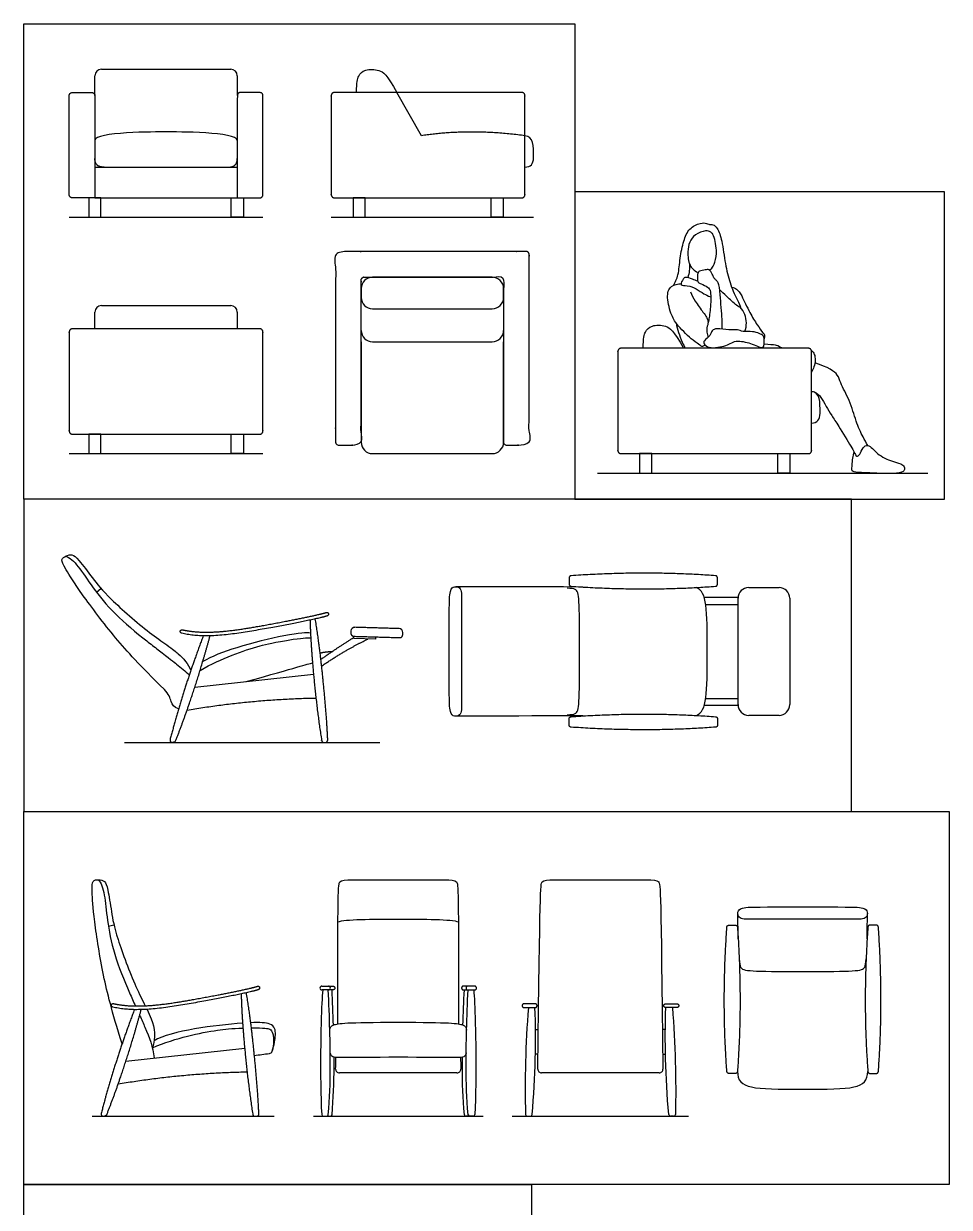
# Model space of a CAD drawing. Header units: millimetres. Extents: x 0 to 36.1, y -0.4 to 14.5.
# Drawn here: x 29.5 to 33.63, y 6.9 to 12.18 of the extents above; entities that cross this region are included whole.
import ezdxf

# ---------------------------------------------------------------- set-up
doc = ezdxf.new("R2010")
doc.units = ezdxf.units.MM
for name, color, linetype, true_color in [('AG-DETAIL-DIAGRAM', 7, 'Continuous', 0xccff66), ('AG-DETAILS', 7, 'Continuous', 0x66ffff), ('AG-DIAGRAM', 7, 'Continuous', 0xfecc66), ('AG-FURNITURE', 7, 'Continuous', 0x66ccff), ('AG-PEOPLE', 7, 'Continuous', 0xfc6666), ('X-VPRT', 6, 'Continuous', 0xff00ff)]:
    doc.layers.add(name, color=color, linetype=linetype, true_color=true_color)

msp = doc.modelspace()

# ---------------------------------------------------------------- linework, layer by layer
at = {"layer": 'AG-DETAIL-DIAGRAM'}
msp.add_lwpolyline([(31.2779, 11.6801), (31.1675, 11.8729)], dxfattribs=at)
msp.add_open_spline([(31.739, 11.6801), (31.4948, 11.7128), (31.2779, 11.6801)], degree=2, dxfattribs=at)
at = {"layer": 'AG-DETAILS'}
for centre, start, end in [((30.857, 7.3145), 260.6907, 270), ((30.8713, 7.3145), 270, 354.914), ((31.4764, 7.3145), 185.086, 270), ((31.4907, 7.3145), 270, 279.3093)]:
    msp.add_arc(centre, 0.00754, start, end, dxfattribs=at)
for points in [[(30.863, 7.8872), (30.8753, 7.8872), (30.8827, 7.8872), (30.8912, 7.8872), (30.8912, 7.8787), (30.8912, 7.8702), (30.8827, 7.8702), (30.8753, 7.8702), (30.863, 7.8702)], [(31.4847, 7.8872), (31.4724, 7.8872), (31.4649, 7.8872), (31.4565, 7.8872), (31.4565, 7.8787), (31.4565, 7.8702), (31.4649, 7.8702), (31.4724, 7.8702), (31.4847, 7.8702)]]:
    msp.add_rational_spline(points, [1, 1, 1, 0.707106781187, 1, 0.707106781187, 1, 1, 1], degree=2, knots=[0.092941, 0.092941, 0.092941, 0.1417543, 0.1417543, 0.1854858, 0.1854858, 0.2292174, 0.2292174, 0.2780306, 0.2780306, 0.2780306], dxfattribs=at)
for points in [[(30.885, 7.7136), (30.8835, 7.7649), (30.8814, 7.818), (30.8787, 7.8702)], [(31.4627, 7.7136), (31.4642, 7.7649), (31.4662, 7.818), (31.4689, 7.8702)], [(30.857, 7.3069), (30.8617, 7.3069), (30.8665, 7.3069), (30.8713, 7.3069)], [(31.4907, 7.3069), (31.486, 7.3069), (31.4812, 7.3069), (31.4764, 7.3069)]]:
    msp.add_open_spline(points, degree=3, dxfattribs=at)
for points in [[(30.8788, 7.3138), (30.8855, 7.3893), (30.888, 7.461), (30.8878, 7.5568), (30.8877, 7.5701)], [(31.4689, 7.3138), (31.4622, 7.3893), (31.4596, 7.461), (31.4599, 7.5568), (31.46, 7.5701)]]:
    msp.add_open_spline(points, degree=3, knots=[1.8541688, 1.8541688, 1.8541688, 1.8541688, 2.7099004, 2.844089, 2.844089, 2.844089, 2.844089], dxfattribs=at)
at = {"layer": 'AG-DIAGRAM'}
msp.add_line((32.0628, 10.175), (33.536, 10.175), dxfattribs=at)
for points in [[(29.707, 11.3161), (30.5706, 11.3161)], [(30.8754, 11.3161), (31.7771, 11.3161)], [(29.707, 10.262), (30.5706, 10.262)], [(29.9529, 8.9742), (31.0913, 8.9742)], [(29.8086, 7.3069), (30.6214, 7.3069)], [(30.7954, 7.3069), (31.5523, 7.3069)], [(31.6822, 7.3069), (32.4689, 7.3069)]]:
    msp.add_lwpolyline(points, dxfattribs=at)
at = {"layer": 'AG-FURNITURE'}
for p, q in [((29.829, 9.6437), (29.8483, 9.6607)), ((29.8814, 8.1544), (29.9064, 8.1602))]:
    msp.add_line(p, q, dxfattribs=at)
for points in [[(29.8213, 11.5396), (30.1388, 11.5396), (30.4563, 11.5396)], [(29.8213, 11.403), (30.1388, 11.403), (30.4563, 11.403)], [(32.6893, 9.6205), (32.5386, 9.6205)], [(32.5452, 9.5888), (32.6891, 9.5888)], [(30.2669, 9.2202), (30.7963, 9.2779)], [(32.6893, 9.1391), (32.5386, 9.1391)], [(32.5452, 9.1707), (32.6891, 9.1707)], [(31.786, 7.6935), (31.7987, 7.6935)], [(32.365, 7.6935), (32.3524, 7.6935)], [(29.9598, 7.553), (30.4892, 7.6106)], [(31.7974, 7.5836), (31.7856, 7.5836)], [(32.3537, 7.5836), (32.3655, 7.5836)]]:
    msp.add_lwpolyline(points, dxfattribs=at)
for points in [[(29.7943, 11.403), (29.7943, 11.3161), (29.8483, 11.3161), (29.8483, 11.403)], [(30.4833, 11.403), (30.4833, 11.3161), (30.4293, 11.3161), (30.4293, 11.403)], [(30.9724, 11.403), (30.9724, 11.3161), (31.0264, 11.3161), (31.0264, 11.403)], [(31.642, 11.403), (31.642, 11.3161), (31.588, 11.3161), (31.588, 11.403)], [(29.7943, 10.3489), (29.7943, 10.262), (29.8483, 10.262), (29.8483, 10.3489)], [(30.4833, 10.3489), (30.4833, 10.262), (30.4293, 10.262), (30.4293, 10.3489)], [(32.2505, 10.262), (32.2505, 10.175), (32.3045, 10.175), (32.3045, 10.262)], [(32.9201, 10.262), (32.9201, 10.175), (32.8662, 10.175), (32.8662, 10.262)], [(30.9758, 9.4476), (31.0731, 9.4447), (31.0728, 9.4342), (30.9755, 9.4371)]]:
    msp.add_lwpolyline(points, close=True, dxfattribs=at)
for centre, radius, start, end in [((29.8504, 11.9474), 0.0291, 90, 180), ((30.4272, 11.9474), 0.0291, 0, 90), ((31.0595, 10.9986), 0.0508, 90, 180), ((31.5929, 10.9986), 0.0508, 360, 90), ((31.0595, 10.9589), 0.0508, 180, 270), ((31.5929, 10.9589), 0.0508, 270, 0), ((29.8504, 10.8933), 0.0291, 90, 180), ((30.4272, 10.8933), 0.0291, 0, 90), ((31.0595, 10.812), 0.0508, 180, 270), ((31.5929, 10.812), 0.0508, 270, 0), ((31.0595, 10.3128), 0.0508, 180, 270), ((31.5929, 10.3128), 0.0508, 270, 0), ((32.7373, 9.6169), 0.0482, 90, 180), ((32.8719, 9.6169), 0.0482, 0, 90), ((30.9801, 9.4706), 0.0168, 88.2809, 178.2809), ((31.1775, 9.4647), 0.0168, 358.2809, 88.2809), ((32.7373, 9.1427), 0.0482, 180, 270), ((32.8719, 9.1427), 0.0482, 270, 360), ((30.8331, 7.8787), 0.00849, 90, 180), ((30.8331, 7.8787), 0.00849, 180, 270), ((30.863, 7.8787), 0.00849, 0, 90), ((30.863, 7.8787), 0.00849, 270, 0), ((31.4847, 7.8787), 0.00849, 90, 180), ((31.4847, 7.8787), 0.00849, 180, 270), ((31.5146, 7.8787), 0.00849, 0, 90), ((31.5146, 7.8787), 0.00849, 270, 0), ((30.5975, 7.6019), 0.0152, 277.3535, 340.4729), ((30.9117, 7.5169), 0.0168, 179.3152, 270), ((31.436, 7.5169), 0.0168, 270, 0.6848), ((31.8134, 7.5169), 0.0168, 179.3152, 270), ((32.3377, 7.5169), 0.0168, 270, 0.6848), ((30.8402, 7.3145), 0.00754, 183.2051, 270), ((30.8545, 7.3145), 0.00754, 270, 354.914), ((31.4932, 7.3145), 0.00754, 185.086, 270), ((31.5075, 7.3145), 0.00754, 270, 356.7949), ((31.7493, 7.3148), 0.0079, 181.4242, 270), ((31.7629, 7.3148), 0.0079, 270, 354.8238), ((32.3882, 7.3148), 0.0079, 185.1762, 270), ((32.4018, 7.3148), 0.0079, 270, 358.5758)]:
    msp.add_arc(centre, radius, start, end, dxfattribs=at)
for points, degree in [([(29.8213, 11.8592), (29.8213, 11.9033), (29.8213, 11.9474)], 2), ([(29.8504, 11.9765), (29.9946, 11.9765), (30.1388, 11.9765)], 2), ([(30.1388, 11.9765), (30.283, 11.9765), (30.4272, 11.9765)], 2), ([(30.4563, 11.9474), (30.4563, 11.9033), (30.4563, 11.8592)], 2), ([(30.9883, 11.8729), (30.9883, 11.9198), (30.9955, 11.9473), (31.0218, 11.9772), (31.0913, 11.9772), (31.1237, 11.9527), (31.1675, 11.8729)], 3), ([(31.6385, 11.8729), (31.3072, 11.8729), (30.9759, 11.8729)], 2), ([(29.8627, 11.5396), (29.8213, 11.5396), (29.8213, 11.5777)], 2), ([(30.4149, 11.5396), (30.4563, 11.5396), (30.4563, 11.5777)], 2), ([(30.9897, 11.403), (31.1484, 11.403), (31.3072, 11.403)], 2), ([(31.3072, 11.403), (31.4659, 11.403), (31.6247, 11.403)], 2), ([(31.3262, 11.0494), (31.1929, 11.0494), (31.0595, 11.0494)], 2), ([(31.5929, 11.0494), (31.4596, 11.0494), (31.3262, 11.0494)], 2), ([(31.0087, 10.9986), (31.0087, 10.9788), (31.0087, 10.9589)], 2), ([(31.6437, 10.9589), (31.6437, 10.9788), (31.6437, 10.9986)], 2), ([(29.8213, 10.8188), (29.8213, 10.8561), (29.8213, 10.8933)], 2), ([(29.8504, 10.9224), (29.9946, 10.9224), (30.1388, 10.9224)], 2), ([(30.1388, 10.9224), (30.283, 10.9224), (30.4272, 10.9224)], 2), ([(30.4563, 10.8933), (30.4563, 10.8561), (30.4563, 10.8188)], 2), ([(31.0595, 10.9081), (31.1929, 10.9081), (31.3262, 10.9081)], 2), ([(31.3262, 10.9081), (31.4596, 10.9081), (31.5929, 10.9081)], 2), ([(32.2664, 10.7319), (32.2664, 10.7787), (32.2736, 10.8062), (32.2999, 10.8362), (32.3695, 10.8362), (32.4018, 10.8116), (32.4457, 10.7319)], 3), ([(30.4701, 10.8188), (30.1388, 10.8188), (29.8075, 10.8188)], 2), ([(31.0087, 10.7612), (31.0087, 10.537), (31.0087, 10.3128)], 2), ([(31.0595, 10.7612), (31.1929, 10.7612), (31.3262, 10.7612)], 2), ([(31.3262, 10.7612), (31.4596, 10.7612), (31.5929, 10.7612)], 2), ([(31.6437, 10.3128), (31.6437, 10.537), (31.6437, 10.7612)], 2), ([(32.9166, 10.7319), (32.5853, 10.7319), (32.254, 10.7319)], 2), ([(29.8213, 10.3489), (29.98, 10.3489), (30.1388, 10.3489)], 2), ([(30.1388, 10.3489), (30.2975, 10.3489), (30.4563, 10.3489)], 2), ([(31.0595, 10.262), (31.3262, 10.262), (31.5929, 10.262)], 2), ([(32.2678, 10.262), (32.4266, 10.262), (32.5853, 10.262)], 2), ([(32.5853, 10.262), (32.7441, 10.262), (32.9028, 10.262)], 2), ([(32.5887, 9.7174), (32.2776, 9.7408), (31.9449, 9.7174)], 2), ([(31.4014, 9.3798), (31.4014, 9.5695), (31.4014, 9.6496), (31.4169, 9.6696), (31.4447, 9.6693), (31.4563, 9.6495), (31.4563, 9.6168), (31.4563, 9.4983), (31.4563, 9.3798)], 3), ([(31.9971, 9.6672), (31.5136, 9.6678), (31.477, 9.6682), (31.4312, 9.6686)], 3), ([(31.9449, 9.6706), (32.2776, 9.6472), (32.5887, 9.6706)], 2), ([(32.5517, 9.3798), (32.5517, 9.5683), (32.5517, 9.6452), (32.5033, 9.6651)], 3), ([(32.7373, 9.6651), (32.8046, 9.6651), (32.8719, 9.6651)], 2), ([(32.6891, 9.1427), (32.6891, 9.3798), (32.6891, 9.6169)], 2), ([(32.9201, 9.6169), (32.9201, 9.3798), (32.9201, 9.1427)], 2), ([(30.7829, 9.4614), (30.7649, 9.4649), (30.7356, 9.4624), (30.664, 9.4498)], 3), ([(30.9633, 9.4711), (30.9632, 9.4661), (30.963, 9.4611)], 2), ([(31.178, 9.4815), (31.0793, 9.4845), (30.9806, 9.4874)], 2), ([(31.194, 9.4542), (31.1941, 9.4592), (31.1943, 9.4642)], 2), ([(30.7055, 9.4343), (30.7566, 9.4402), (30.7743, 9.4415), (30.784, 9.4397)], 3), ([(30.8292, 9.3443), (30.8877, 9.3869), (30.9756, 9.4423)], 2), ([(30.8325, 9.3153), (30.9422, 9.389), (31.0387, 9.4352)], 2), ([(30.9758, 9.4476), (31.0781, 9.4445), (31.1804, 9.4415)], 2), ([(30.8258, 9.3727), (30.8476, 9.3792), (30.8792, 9.3794)], 2), ([(31.4563, 9.3798), (31.4563, 9.2612), (31.4563, 9.1427), (31.4563, 9.1101), (31.4447, 9.0902), (31.4169, 9.0899), (31.4014, 9.1099), (31.4014, 9.19), (31.4014, 9.3798)], 3), ([(32.5033, 9.0945), (32.5517, 9.1144), (32.5517, 9.1912), (32.5517, 9.3798)], 3), ([(30.4954, 9.2451), (30.7258, 9.3108), (30.7697, 9.3229), (30.7918, 9.3288)], 3), ([(30.1948, 9.1244), (30.1711, 9.1314), (30.1625, 9.1528), (30.151, 9.19), (30.1311, 9.2098)], 3), ([(30.2326, 9.1184), (30.5155, 9.1665), (30.8071, 9.1722)], 2), ([(31.9971, 9.0923), (31.5136, 9.0917), (31.477, 9.0913), (31.4312, 9.0909)], 3), ([(31.9449, 9.0889), (32.2776, 9.1123), (32.5887, 9.0889)], 2), ([(32.8719, 9.0945), (32.8046, 9.0945), (32.7373, 9.0945)], 2), ([(32.5887, 9.0421), (32.2776, 9.0187), (31.9449, 9.0421)], 2), ([(30.9045, 7.7187), (30.9045, 8.3249), (30.9072, 8.361), (30.9524, 8.361), (31.0537, 8.361), (31.1738, 8.361)], 3), ([(31.1738, 8.361), (31.294, 8.361), (31.3952, 8.361), (31.4404, 8.361), (31.4432, 8.3249), (31.4432, 7.7187)], 3), ([(32.9772, 8.1855), (32.8587, 8.1855), (32.7402, 8.1855), (32.7075, 8.1855), (32.6877, 8.1971), (32.6874, 8.2249), (32.7074, 8.2404), (32.7875, 8.2404), (32.9772, 8.2404)], 3), ([(32.9772, 8.2404), (33.167, 8.2404), (33.2471, 8.2404), (33.2671, 8.2249), (33.2668, 8.1971), (33.247, 8.1855), (33.2143, 8.1855), (33.0958, 8.1855), (32.9772, 8.1855)], 3), ([(30.9053, 8.1736), (30.9343, 8.186), (31.0593, 8.186), (31.1738, 8.186)], 3), ([(31.1738, 8.186), (31.2884, 8.186), (31.4134, 8.186), (31.4424, 8.1736)], 3), ([(32.6898, 8.0979), (32.6892, 8.1275), (32.6888, 8.1644), (32.6884, 8.2105)], 3), ([(33.2647, 8.0979), (33.2653, 8.1275), (33.2657, 8.1644), (33.2661, 8.2105)], 3), ([(32.6396, 7.5065), (32.6162, 7.8176), (32.6396, 8.1503)], 2), ([(32.6864, 8.1503), (32.7098, 7.8176), (32.6864, 7.5065)], 2), ([(33.2681, 8.1503), (33.2447, 7.8176), (33.2681, 7.5065)], 2), ([(33.3149, 7.5065), (33.3383, 7.8176), (33.3149, 8.1503)], 2), ([(30.8331, 7.8872), (30.848, 7.8872), (30.863, 7.8872)], 2), ([(30.863, 7.8702), (30.848, 7.8702), (30.8331, 7.8702)], 2), ([(31.5146, 7.8872), (31.4997, 7.8872), (31.4847, 7.8872)], 2), ([(31.4847, 7.8702), (31.4997, 7.8702), (31.5146, 7.8702)], 2), ([(30.48, 7.722), (30.4169, 7.7175), (30.2616, 7.7005), (30.1229, 7.6661), (30.0855, 7.6435)], 3), ([(30.5326, 7.5781), (30.5549, 7.581), (30.5772, 7.5839), (30.5994, 7.5867)], 3), ([(30.8949, 7.5171), (30.8951, 7.5349), (30.8953, 7.5524), (30.8955, 7.5694)], 3), ([(31.4522, 7.5694), (31.4524, 7.5524), (31.4526, 7.5349), (31.4528, 7.5171)], 3), ([(29.9255, 7.4511), (30.2084, 7.4992), (30.5, 7.5049)], 2), ([(31.1738, 7.5), (31.0865, 7.5), (30.9991, 7.5), (30.9117, 7.5)], 3), ([(31.436, 7.5), (31.3486, 7.5), (31.2612, 7.5), (31.1738, 7.5)], 3), ([(32.0755, 7.5), (31.9882, 7.5), (31.9008, 7.5), (31.8134, 7.5)], 3), ([(32.3377, 7.5), (32.2503, 7.5), (32.1629, 7.5), (32.0755, 7.5)], 3), ([(32.6864, 7.5065), (32.6882, 7.4276), (32.7554, 7.4276), (32.9772, 7.4276)], 3), ([(32.9772, 7.4276), (33.199, 7.4276), (33.2663, 7.4276), (33.2681, 7.5065)], 3), ([(30.8402, 7.3069), (30.8449, 7.3069), (30.8497, 7.3069), (30.8545, 7.3069)], 3), ([(31.5075, 7.3069), (31.5027, 7.3069), (31.498, 7.3069), (31.4932, 7.3069)], 3), ([(31.7493, 7.3069), (31.7538, 7.3069), (31.7584, 7.3069), (31.7629, 7.3069)], 3), ([(32.4018, 7.3069), (32.3973, 7.3069), (32.3927, 7.3069), (32.3882, 7.3069)], 3)]:
    msp.add_open_spline(points, degree=degree, dxfattribs=at)
for points, weights, degree, knots in [([(29.8213, 11.403), (29.8213, 11.6411), (29.8213, 11.8592), (29.8213, 11.8729), (29.8075, 11.8729), (29.7641, 11.8729), (29.7208, 11.8729), (29.707, 11.8729), (29.707, 11.8592), (29.707, 11.638), (29.707, 11.4168), (29.707, 11.403), (29.7208, 11.403), (29.771, 11.403), (29.8213, 11.403)], [1, 1, 1, 0.707106781187, 1, 1, 1, 0.707106781187, 1, 1, 1, 0.707106781187, 1, 1, 1], 2, [-3.393013, -3.393013, -3.393013, -1.961914, -1.961914, -1.890839, -1.890839, -1.606335, -1.606335, -1.53526, -1.53526, -0.084089, -0.084089, -0.013014, -0.013014, 0.316738, 0.316738, 0.316738]), ([(30.4563, 11.403), (30.4563, 11.6411), (30.4563, 11.8592), (30.4563, 11.8729), (30.4701, 11.8729), (30.5134, 11.8729), (30.5568, 11.8729), (30.5706, 11.8729), (30.5706, 11.8592), (30.5706, 11.638), (30.5706, 11.4168), (30.5706, 11.403), (30.5568, 11.403), (30.5066, 11.403), (30.4563, 11.403)], [1, 1, 1, 0.707106781187, 1, 1, 1, 0.707106781187, 1, 1, 1, 0.707106781187, 1, 1, 1], 2, [-3.393013, -3.393013, -3.393013, -1.961914, -1.961914, -1.890839, -1.890839, -1.606335, -1.606335, -1.53526, -1.53526, -0.084089, -0.084089, -0.013014, -0.013014, 0.316738, 0.316738, 0.316738]), ([(30.9759, 11.8729), (30.9325, 11.8729), (30.8892, 11.8729), (30.8754, 11.8729), (30.8754, 11.8592), (30.8754, 11.638), (30.8754, 11.4168), (30.8754, 11.403), (30.8892, 11.403), (30.9394, 11.403), (30.9897, 11.403)], [1, 1, 1, 0.707106781187, 1, 1, 1, 0.707106781187, 1, 1, 1], 2, [2.223994, 2.223994, 2.223994, 2.508499, 2.508499, 2.579574, 2.579574, 4.030745, 4.030745, 4.10182, 4.10182, 4.431572, 4.431572, 4.431572]), ([(31.6247, 11.403), (31.675, 11.403), (31.7252, 11.403), (31.739, 11.403), (31.739, 11.4168), (31.739, 11.638), (31.739, 11.8592), (31.739, 11.8729), (31.7252, 11.8729), (31.6818, 11.8729), (31.6385, 11.8729)], [1, 1, 1, 0.707106781187, 1, 1, 1, 0.707106781187, 1, 1, 1], 2, [7.264905, 7.264905, 7.264905, 7.594657, 7.594657, 7.665733, 7.665733, 9.116904, 9.116904, 9.187979, 9.187979, 9.472483, 9.472483, 9.472483]), ([(31.7443, 11.1637), (31.758, 11.1637), (31.758, 11.1499), (31.758, 10.7129), (31.758, 10.3139), (31.758, 10.3001), (31.7443, 10.3001), (31.7009, 10.3001), (31.6575, 10.3001), (31.6437, 10.3001), (31.6437, 10.3139), (31.6437, 10.6557), (31.6437, 11.0356), (31.6437, 11.0494), (31.63, 11.0494), (31.3262, 11.0494), (31.0225, 11.0494), (31.0087, 11.0494), (31.0087, 11.0356), (31.0087, 10.6557), (31.0087, 10.3139), (31.0087, 10.3001), (30.995, 10.3001), (30.9516, 10.3001), (30.9082, 10.3001), (30.8944, 10.3001), (30.8944, 10.3139), (30.8944, 10.7129), (30.8944, 11.1499), (30.8944, 11.1637), (30.9082, 11.1637), (30.9585, 11.1637), (31.0087, 11.1637), (31.3548, 11.1637), (31.7009, 11.1637), (31.7226, 11.1637), (31.7443, 11.1637)], [1, 0.707106781186, 1, 1, 1, 0.707106781186, 1, 1, 1, 0.707106781186, 1, 1, 1, 0.707106781187, 1, 1, 1, 0.707106781186, 1, 1, 1, 0.707106781186, 1, 1, 1, 0.707106781187, 1, 1, 1, 0.707106781186, 1, 1, 1, 1, 1, 1, 1], 2, [0, 0, 0, 0.071075, 0.071075, 2.938913, 2.938913, 3.009988, 3.009988, 3.294492, 3.294492, 3.365567, 3.365567, 5.858405, 5.858405, 5.92948, 5.92948, 8.525654, 8.525654, 8.596729, 8.596729, 11.089567, 11.089567, 11.160642, 11.160642, 11.445146, 11.445146, 11.516221, 11.516221, 14.384059, 14.384059, 14.455134, 14.455134, 14.784886, 14.784886, 17.74322, 17.74322, 17.885472, 17.885472, 17.885472]), ([(29.8075, 10.8188), (29.7641, 10.8188), (29.7208, 10.8188), (29.707, 10.8188), (29.707, 10.8051), (29.707, 10.5839), (29.707, 10.3627), (29.707, 10.3489), (29.7208, 10.3489), (29.771, 10.3489), (29.8213, 10.3489)], [1, 1, 1, 0.707106781187, 1, 1, 1, 0.707106781187, 1, 1, 1], 2, [2.223994, 2.223994, 2.223994, 2.508499, 2.508499, 2.579574, 2.579574, 4.030745, 4.030745, 4.10182, 4.10182, 4.431572, 4.431572, 4.431572]), ([(30.4563, 10.3489), (30.5066, 10.3489), (30.5568, 10.3489), (30.5706, 10.3489), (30.5706, 10.3627), (30.5706, 10.5839), (30.5706, 10.8051), (30.5706, 10.8188), (30.5568, 10.8188), (30.5134, 10.8188), (30.4701, 10.8188)], [1, 1, 1, 0.707106781187, 1, 1, 1, 0.707106781187, 1, 1, 1], 2, [7.264905, 7.264905, 7.264905, 7.594657, 7.594657, 7.665733, 7.665733, 9.116904, 9.116904, 9.187979, 9.187979, 9.472483, 9.472483, 9.472483]), ([(32.254, 10.7319), (32.2107, 10.7319), (32.1673, 10.7319), (32.1535, 10.7319), (32.1535, 10.7181), (32.1535, 10.4969), (32.1535, 10.2758), (32.1535, 10.262), (32.1673, 10.262), (32.2176, 10.262), (32.2678, 10.262)], [1, 1, 1, 0.707106781187, 1, 1, 1, 0.707106781187, 1, 1, 1], 2, [2.223994, 2.223994, 2.223994, 2.508499, 2.508499, 2.579574, 2.579574, 4.030745, 4.030745, 4.10182, 4.10182, 4.431572, 4.431572, 4.431572]), ([(32.9028, 10.262), (32.9531, 10.262), (33.0033, 10.262), (33.0171, 10.262), (33.0171, 10.2758), (33.0171, 10.4969), (33.0171, 10.7181), (33.0171, 10.7319), (33.0033, 10.7319), (32.96, 10.7319), (32.9166, 10.7319)], [1, 1, 1, 0.707106781187, 1, 1, 1, 0.707106781187, 1, 1, 1], 2, [7.264905, 7.264905, 7.264905, 7.594657, 7.594657, 7.665733, 7.665733, 9.116904, 9.116904, 9.187979, 9.187979, 9.472483, 9.472483, 9.472483]), ([(31.9449, 9.7174), (31.9364, 9.7174), (31.9364, 9.709), (31.9364, 9.694), (31.9364, 9.6791), (31.9364, 9.6706), (31.9449, 9.6706)], [1, 0.707106781187, 1, 1, 1, 0.707106781187, 1], 2, [0, 0, 0, 0.0437316, 0.0437316, 0.1417543, 0.1417543, 0.1854858, 0.1854858, 0.1854858]), ([(32.5887, 9.6706), (32.5972, 9.6706), (32.5972, 9.6791), (32.5972, 9.694), (32.5972, 9.709), (32.5972, 9.7174), (32.5887, 9.7174)], [1, 0.707106781187, 1, 1, 1, 0.707106781187, 1], 2, [0.1854858, 0.1854858, 0.1854858, 0.2292174, 0.2292174, 0.3272401, 0.3272401, 0.3709717, 0.3709717, 0.3709717]), ([(30.208, 9.4611), (30.3118, 9.4354), (30.5767, 9.4782), (30.8116, 9.5247), (30.8562, 9.5378), (30.8606, 9.5391), (30.8628, 9.5432), (30.8628, 9.548), (30.8634, 9.5563), (30.8529, 9.5534), (30.8414, 9.5501), (30.8202, 9.5448), (30.7532, 9.5299), (30.675, 9.5146), (30.5733, 9.4958), (30.4882, 9.4807), (30.4025, 9.4696), (30.3338, 9.4651), (30.2676, 9.4666), (30.2249, 9.4732), (30.2118, 9.4765), (30.2073, 9.4776), (30.2033, 9.4752), (30.2022, 9.4707), (30.2011, 9.4662), (30.2035, 9.4622), (30.208, 9.4611)], [1, 1, 1, 1, 1, 0.804737854124, 0.804737854124, 1, 0.804737854124, 1, 1, 1, 1, 1, 1, 1, 1, 1, 1, 1, 1, 0.804737854124, 0.804737854124, 1, 0.804737854124, 0.804737854124, 1], 3, [0, 0, 0, 0, 1.114497, 2.228995, 2.228995, 2.228995, 2.269901, 2.269901, 2.310807, 2.310807, 2.310807, 2.429087, 2.586775, 2.986735, 3.213473, 3.604567, 3.837493, 4.064045, 4.281326, 4.488319, 4.488319, 4.488319, 4.529226, 4.529226, 4.529226, 4.570132, 4.570132, 4.570132, 4.570132]), ([(30.7806, 9.5197), (30.7829, 9.4445), (30.7927, 9.2953), (30.8159, 9.0851), (30.8328, 8.9809), (30.8335, 8.9769), (30.8366, 8.9742), (30.8407, 8.9742), (30.8444, 8.9742), (30.8481, 8.9742), (30.8518, 8.9742), (30.854, 8.9742), (30.856, 8.9751), (30.8598, 8.9825), (30.8565, 9.0627), (30.8404, 9.2508), (30.821, 9.4226), (30.804, 9.5249)], [1, 1, 1, 1, 1, 0.841130268382, 0.841130268382, 1, 1, 1, 1, 0.946621986571, 0.946621986571, 1, 1, 1, 1, 1], 3, [0.00303, 0.00303, 0.00303, 0.00303, 0.86253, 1.869453, 1.869453, 1.869453, 1.906424, 1.906424, 1.906424, 1.942737, 1.942737, 1.942737, 1.985001, 1.985001, 1.985001, 2.855776, 3.850314, 3.850314, 3.850314, 3.850314]), ([(30.3047, 9.4495), (30.2746, 9.37), (30.2219, 9.2201), (30.1762, 9.0625), (30.1559, 8.9842), (30.1552, 8.9818), (30.1557, 8.9793), (30.1636, 8.9742), (30.1668, 8.9742), (30.1701, 8.9742), (30.1808, 8.9793), (30.2052, 9.0419), (30.2528, 9.1704), (30.3088, 9.3524), (30.3349, 9.4496)], [1, 1, 1, 1, 1, 0.931845068518, 0.931845068518, 1, 1, 1, 1, 1, 1, 1, 1], 3, [0.010664, 0.010664, 0.010664, 0.010664, 0.895945, 1.769544, 1.769544, 1.769544, 1.817392, 1.817392, 1.817392, 1.959084, 1.959084, 1.959084, 2.763437, 3.731157, 3.731157, 3.731157, 3.731157]), ([(31.9449, 9.0421), (31.9364, 9.0421), (31.9364, 9.0506), (31.9364, 9.0655), (31.9364, 9.0805), (31.9364, 9.0889), (31.9449, 9.0889)], [1, 0.707106781187, 1, 1, 1, 0.707106781187, 1], 2, [0, 0, 0, 0.0437316, 0.0437316, 0.1417543, 0.1417543, 0.1854858, 0.1854858, 0.1854858]), ([(32.5887, 9.0889), (32.5972, 9.0889), (32.5972, 9.0805), (32.5972, 9.0655), (32.5972, 9.0506), (32.5972, 9.0421), (32.5887, 9.0421)], [1, 0.707106781187, 1, 1, 1, 0.707106781187, 1], 2, [0.1854858, 0.1854858, 0.1854858, 0.2292174, 0.2292174, 0.3272401, 0.3272401, 0.3709717, 0.3709717, 0.3709717]), ([(32.6396, 8.1503), (32.6396, 8.1588), (32.6481, 8.1588), (32.663, 8.1588), (32.6779, 8.1588), (32.6864, 8.1588), (32.6864, 8.1503)], [1, 0.707106781187, 1, 1, 1, 0.707106781187, 1], 2, [0, 0, 0, 0.0437316, 0.0437316, 0.1417543, 0.1417543, 0.1854858, 0.1854858, 0.1854858]), ([(33.3149, 8.1503), (33.3149, 8.1588), (33.3064, 8.1588), (33.2915, 8.1588), (33.2766, 8.1588), (33.2681, 8.1588), (33.2681, 8.1503)], [1, 0.707106781187, 1, 1, 1, 0.707106781187, 1], 2, [0, 0, 0, 0.0437316, 0.0437316, 0.1417543, 0.1417543, 0.1854858, 0.1854858, 0.1854858]), ([(29.9009, 7.7938), (30.0047, 7.7682), (30.2696, 7.8109), (30.5045, 7.8574), (30.549, 7.8706), (30.5535, 7.8719), (30.5557, 7.8759), (30.5557, 7.8808), (30.5563, 7.8891), (30.5458, 7.8862), (30.5343, 7.8828), (30.5131, 7.8776), (30.4461, 7.8626), (30.3679, 7.8473), (30.2662, 7.8286), (30.1811, 7.8135), (30.0954, 7.8024), (30.0267, 7.7978), (29.9605, 7.7993), (29.9178, 7.8059), (29.9047, 7.8092), (29.9002, 7.8104), (29.8962, 7.8079), (29.8951, 7.8034), (29.894, 7.7989), (29.8964, 7.7949), (29.9009, 7.7938)], [1, 1, 1, 1, 1, 0.804737854124, 0.804737854124, 1, 0.804737854124, 1, 1, 1, 1, 1, 1, 1, 1, 1, 1, 1, 1, 0.804737854124, 0.804737854124, 1, 0.804737854124, 0.804737854124, 1], 3, [0, 0, 0, 0, 1.114497, 2.228995, 2.228995, 2.228995, 2.269901, 2.269901, 2.310807, 2.310807, 2.310807, 2.429087, 2.586775, 2.986735, 3.213473, 3.604567, 3.837493, 4.064045, 4.281326, 4.488319, 4.488319, 4.488319, 4.529226, 4.529226, 4.529226, 4.570132, 4.570132, 4.570132, 4.570132]), ([(30.4735, 7.8525), (30.4758, 7.7772), (30.4856, 7.628), (30.5088, 7.4179), (30.5257, 7.3136), (30.5264, 7.3096), (30.5295, 7.3069), (30.5336, 7.3069), (30.5373, 7.3069), (30.541, 7.3069), (30.5447, 7.3069), (30.5469, 7.3069), (30.5489, 7.3078), (30.5526, 7.3152), (30.5494, 7.3954), (30.5333, 7.5835), (30.5139, 7.7553), (30.4969, 7.8576)], [1, 1, 1, 1, 1, 0.841130268382, 0.841130268382, 1, 1, 1, 1, 0.946621986571, 0.946621986571, 1, 1, 1, 1, 1], 3, [0.00303, 0.00303, 0.00303, 0.00303, 0.86253, 1.869453, 1.869453, 1.869453, 1.906424, 1.906424, 1.906424, 1.942737, 1.942737, 1.942737, 1.985001, 1.985001, 1.985001, 2.855776, 3.850314, 3.850314, 3.850314, 3.850314]), ([(29.9976, 7.7822), (29.9675, 7.7027), (29.9147, 7.5528), (29.8691, 7.3952), (29.8488, 7.3169), (29.8481, 7.3145), (29.8486, 7.312), (29.8565, 7.3069), (29.8597, 7.3069), (29.863, 7.3069), (29.8737, 7.312), (29.8981, 7.3746), (29.9457, 7.5031), (30.0017, 7.6851), (30.0278, 7.7824)], [1, 1, 1, 1, 1, 0.931845068518, 0.931845068518, 1, 1, 1, 1, 1, 1, 1, 1], 3, [0.010664, 0.010664, 0.010664, 0.010664, 0.895945, 1.769544, 1.769544, 1.769544, 1.817392, 1.817392, 1.817392, 1.959084, 1.959084, 1.959084, 2.763437, 3.731157, 3.731157, 3.731157, 3.731157]), ([(31.7263, 7.8), (31.7263, 7.8085), (31.7348, 7.8085), (31.7695, 7.8085), (31.7844, 7.8085), (31.7929, 7.8085), (31.7929, 7.8), (31.7929, 7.7915), (31.7844, 7.7915), (31.7695, 7.7915), (31.7348, 7.7915), (31.7263, 7.7915), (31.7263, 7.8)], [1, 0.707106781187, 1, 1, 1, 0.707106781187, 1, 0.707106781187, 1, 1, 1, 0.707106781187, 1], 2, [0, 0, 0, 0.0437316, 0.0437316, 0.1417543, 0.1417543, 0.1854858, 0.1854858, 0.2292174, 0.2292174, 0.3272401, 0.3272401, 0.3709717, 0.3709717, 0.3709717]), ([(32.4248, 7.8), (32.4248, 7.8085), (32.4163, 7.8085), (32.3816, 7.8085), (32.3666, 7.8085), (32.3582, 7.8085), (32.3582, 7.8), (32.3582, 7.7915), (32.3666, 7.7915), (32.3816, 7.7915), (32.4163, 7.7915), (32.4248, 7.7915), (32.4248, 7.8)], [1, 0.707106781187, 1, 1, 1, 0.707106781187, 1, 0.707106781187, 1, 1, 1, 0.707106781187, 1], 2, [0, 0, 0, 0.0437316, 0.0437316, 0.1417543, 0.1417543, 0.1854858, 0.1854858, 0.2292174, 0.2292174, 0.3272401, 0.3272401, 0.3709717, 0.3709717, 0.3709717]), ([(32.6864, 7.5065), (32.6864, 7.498), (32.6779, 7.498), (32.663, 7.498), (32.6481, 7.498), (32.6396, 7.498), (32.6396, 7.5065)], [1, 0.707106781187, 1, 1, 1, 0.707106781187, 1], 2, [0.1854858, 0.1854858, 0.1854858, 0.2292174, 0.2292174, 0.3272401, 0.3272401, 0.3709717, 0.3709717, 0.3709717]), ([(33.2681, 7.5065), (33.2681, 7.498), (33.2766, 7.498), (33.2915, 7.498), (33.3064, 7.498), (33.3149, 7.498), (33.3149, 7.5065)], [1, 0.707106781187, 1, 1, 1, 0.707106781187, 1], 2, [0.1854858, 0.1854858, 0.1854858, 0.2292174, 0.2292174, 0.3272401, 0.3272401, 0.3709717, 0.3709717, 0.3709717])]:
    msp.add_rational_spline(points, weights, degree=degree, knots=knots, dxfattribs=at)
for points, knots in [([(30.4563, 11.6593), (30.4563, 11.6971), (30.1862, 11.6971), (30.1388, 11.6971), (30.0914, 11.6971), (29.8213, 11.6971), (29.8213, 11.6593)], [0, 0, 0, 0, 1.165627, 1.165627, 1.165627, 2.331254, 2.331254, 2.331254, 2.331254]), ([(31.739, 11.5396), (31.7644, 11.5407), (31.7771, 11.5536), (31.7771, 11.6358), (31.7771, 11.6753), (31.739, 11.6801)], [0.0107579, 0.0107579, 0.0107579, 0.0107579, 0.2610814, 0.2610814, 0.7071766, 0.7071766, 0.7071766, 0.7071766]), ([(33.0171, 10.3986), (33.0425, 10.3996), (33.0552, 10.4125), (33.0552, 10.4948), (33.0552, 10.5342), (33.0171, 10.5391)], [0.0107579, 0.0107579, 0.0107579, 0.0107579, 0.2610814, 0.2610814, 0.7071766, 0.7071766, 0.7071766, 0.7071766]), ([(30.1311, 9.2098), (30.0191, 9.3211), (29.9154, 9.4317), (29.7499, 9.6515), (29.6855, 9.7555), (29.6671, 9.7914), (29.6934, 9.807), (29.7192, 9.8151), (29.7444, 9.7959), (29.8118, 9.7053), (29.8708, 9.6293), (30.0466, 9.4745), (30.1194, 9.4246), (30.1418, 9.4088)], [0, 0, 0, 0, 0.434859, 0.869718, 1.304577, 1.739436, 2.174295, 2.609154, 3.044012, 3.478871, 3.91373, 4.348589, 4.583495, 4.583495, 4.583495, 4.583495]), ([(29.6905, 9.8044), (29.7089, 9.8011), (29.7464, 9.7643), (29.8079, 9.6683), (29.9041, 9.5478), (30.0226, 9.4498), (30.0869, 9.4001), (30.1035, 9.3873)], [0, 0, 0, 0, 0.460929, 0.921857, 1.382786, 1.843714, 2.010055, 2.010055, 2.010055, 2.010055]), ([(31.9267, 9.0968), (31.9461, 9.0993), (31.9821, 9.0986), (31.9821, 9.1496), (31.9821, 9.3798), (31.9821, 9.6099), (31.9821, 9.6609), (31.9461, 9.6603), (31.9267, 9.6627)], [-1.219248, -1.219248, -1.219248, -1.219248, -0.883918, 0, 0, 0, 0.883918, 1.219248, 1.219248, 1.219248, 1.219248]), ([(30.664, 9.4498), (30.602, 9.4372), (30.4627, 9.4035), (30.3392, 9.357), (30.3024, 9.3347)], [1.2798744, 1.2798744, 1.2798744, 1.2798744, 1.6591228, 1.9754192, 1.9754192, 1.9754192, 1.9754192]), ([(30.1418, 9.4088), (30.1696, 9.3889), (30.2077, 9.3597), (30.2369, 9.3248), (30.2488, 9.2944)], [4.5834953, 4.5834953, 4.5834953, 4.5834953, 4.7311168, 5.0498772, 5.0498772, 5.0498772, 5.0498772]), ([(30.2905, 9.2955), (30.3887, 9.3518), (30.5222, 9.3965), (30.6169, 9.4199), (30.7055, 9.4343)], [0.015538, 0.015538, 0.015538, 0.015538, 0.4137592, 0.5806523, 0.5806523, 0.5806523, 0.5806523]), ([(30.1035, 9.3873), (30.1559, 9.347), (30.193, 9.3183), (30.225, 9.292), (30.2423, 9.2751)], [2.0100551, 2.0100551, 2.0100551, 2.0100551, 2.179772, 2.419377, 2.419377, 2.419377, 2.419377]), ([(29.9424, 7.6292), (29.8963, 7.7803), (29.8573, 7.9267), (29.8153, 8.1986), (29.8078, 8.3207), (29.8086, 8.361), (29.8392, 8.3623), (29.8657, 8.3573), (29.8788, 8.3284), (29.8954, 8.2168), (29.9114, 8.1219), (29.9931, 7.9024), (30.0337, 7.824), (30.046, 7.7995)], [0, 0, 0, 0, 0.434859, 0.869718, 1.304577, 1.739436, 2.174295, 2.609154, 3.044012, 3.478871, 3.91373, 4.348589, 4.583495, 4.583495, 4.583495, 4.583495]), ([(29.8353, 8.3614), (29.8499, 8.3498), (29.8656, 8.2997), (29.8744, 8.186), (29.9023, 8.0343), (29.9603, 7.892), (29.9934, 7.8177), (30.002, 7.7987)], [0, 0, 0, 0, 0.460929, 0.921857, 1.382786, 1.843714, 2.010055, 2.010055, 2.010055, 2.010055]), ([(31.7966, 7.5171), (31.8062, 8.3251), (31.809, 8.361), (31.8541, 8.361), (31.9554, 8.361), (32.0755, 8.361)], [4.515888, 4.515888, 4.515888, 4.515888, 5.405624, 6.301575, 7.197527, 7.197527, 7.197527, 7.197527]), ([(32.0755, 8.361), (32.1957, 8.361), (32.2969, 8.361), (32.342, 8.361), (32.3448, 8.3251), (32.3545, 7.5171)], [0, 0, 0, 0, 0.895951, 1.791903, 2.681639, 2.681639, 2.681639, 2.681639]), ([(32.6943, 8.0082), (32.6967, 7.9887), (32.6961, 7.9528), (32.7471, 7.9528), (32.9772, 7.9528), (33.2074, 7.9528), (33.2584, 7.9528), (33.2578, 7.9887), (33.2602, 8.0082)], [-1.219248, -1.219248, -1.219248, -1.219248, -0.883918, 0, 0, 0, 0.883918, 1.219248, 1.219248, 1.219248, 1.219248]), ([(30.8371, 7.8702), (30.8356, 7.8508), (30.8311, 7.8085), (30.8233, 7.4814), (30.8326, 7.314)], [0.012224, 0.012224, 0.012224, 0.012224, 0.45032, 1.717278, 1.717278, 1.717278, 1.717278]), ([(30.862, 7.3138), (30.8687, 7.3893), (30.8735, 7.5263), (30.8681, 7.7512), (30.862, 7.8702)], [1.854169, 1.854169, 1.854169, 1.854169, 2.7099, 3.745708, 3.745708, 3.745708, 3.745708]), ([(31.4857, 7.3138), (31.479, 7.3893), (31.4742, 7.5263), (31.4796, 7.7512), (31.4857, 7.8702)], [1.854169, 1.854169, 1.854169, 1.854169, 2.7099, 3.745708, 3.745708, 3.745708, 3.745708]), ([(31.5106, 7.8702), (31.5121, 7.8508), (31.5166, 7.8085), (31.5244, 7.4814), (31.5151, 7.314)], [0.012224, 0.012224, 0.012224, 0.012224, 0.45032, 1.717278, 1.717278, 1.717278, 1.717278]), ([(30.0539, 7.7835), (30.061, 7.7688), (30.0858, 7.7142), (30.0939, 7.6583), (30.0776, 7.6117)], [4.6358266, 4.6358266, 4.6358266, 4.6358266, 4.7834481, 5.218307, 5.218307, 5.218307, 5.218307]), ([(31.7545, 7.7915), (31.748, 7.7108), (31.7395, 7.5517), (31.7394, 7.3928), (31.7414, 7.3146)], [0, 0, 0, 0, 0.892469, 1.755426, 1.755426, 1.755426, 1.755426]), ([(31.7708, 7.3141), (31.7783, 7.3968), (31.7877, 7.5645), (31.7865, 7.7152), (31.7837, 7.7915)], [2.115657, 2.115657, 2.115657, 2.115657, 3.006012, 3.873132, 3.873132, 3.873132, 3.873132]), ([(32.3803, 7.3141), (32.3728, 7.3968), (32.3634, 7.5645), (32.3646, 7.7152), (32.3674, 7.7915)], [2.115657, 2.115657, 2.115657, 2.115657, 3.006012, 3.873132, 3.873132, 3.873132, 3.873132]), ([(32.3966, 7.7915), (32.4031, 7.7108), (32.4115, 7.5517), (32.4117, 7.3928), (32.4097, 7.3146)], [0, 0, 0, 0, 0.892469, 1.755426, 1.755426, 1.755426, 1.755426]), ([(30.0209, 7.7568), (30.0292, 7.7384), (30.0586, 7.6724), (30.0801, 7.6171), (30.0856, 7.5667)], [2.1349261, 2.1349261, 2.1349261, 2.1349261, 2.304643, 2.7655716, 2.7655716, 2.7655716, 2.7655716]), ([(30.6119, 7.5968), (30.6221, 7.6256), (30.6291, 7.6767), (30.622, 7.722), (30.5557, 7.7256), (30.5164, 7.724)], [0.285559, 0.285559, 0.285559, 0.285559, 0.626823, 1.002423, 1.28924, 1.28924, 1.28924, 1.28924]), ([(30.8688, 7.6915), (30.8698, 7.7028), (30.878, 7.7178), (30.9413, 7.726), (31.1738, 7.726)], [-0.7102855, -0.7102855, -0.7102855, -0.7102855, -0.4104556, 0, 0, 0, 0]), ([(31.1738, 7.726), (31.4064, 7.726), (31.4697, 7.7178), (31.4778, 7.7028), (31.4789, 7.6915)], [0, 0, 0, 0, 0.4104556, 0.7102855, 0.7102855, 0.7102855, 0.7102855]), ([(30.0776, 7.6117), (30.1868, 7.6587), (30.3299, 7.6871), (30.4295, 7.6984), (30.4816, 7.6998)], [0, 0, 0, 0, 0.4137592, 0.5806523, 0.5806523, 0.5806523, 0.5806523]), ([(30.5192, 7.7014), (30.5772, 7.7006), (30.6065, 7.6982), (30.6136, 7.6798), (30.6215, 7.6475), (30.6136, 7.6017)], [0.797436, 0.797436, 0.797436, 0.797436, 1.241278, 1.655037, 2.057609, 2.057609, 2.057609, 2.057609]), ([(31.1738, 7.5696), (31.055, 7.5696), (30.906, 7.5696), (30.8818, 7.5684), (30.873, 7.5787), (30.8707, 7.5892)], [2.462734, 2.462734, 2.462734, 2.462734, 2.873189, 3.283645, 3.591758, 3.591758, 3.591758, 3.591758]), ([(31.477, 7.5892), (31.4747, 7.5787), (31.4659, 7.5684), (31.4417, 7.5696), (31.2927, 7.5696), (31.1738, 7.5696)], [1.333709, 1.333709, 1.333709, 1.333709, 1.641822, 2.052278, 2.462734, 2.462734, 2.462734, 2.462734])]:
    msp.add_open_spline(points, degree=3, knots=knots, dxfattribs=at)
for points in [[(30.963, 9.4611), (30.9626, 9.448), (30.9758, 9.4476)], [(31.1804, 9.4415), (31.1936, 9.4411), (31.194, 9.4542)]]:
    msp.add_rational_spline(points, [1, 0.707106781187, 1], degree=2, dxfattribs=at)
at = {"layer": 'AG-PEOPLE'}
for points, knots in [([(32.4009, 11.0122), (32.4093, 11.0272), (32.4254, 11.0592), (32.4294, 11.1348), (32.445, 11.2092), (32.4681, 11.2673), (32.5177, 11.292), (32.5482, 11.291), (32.5577, 11.2835), (32.5787, 11.2859), (32.6004, 11.2662), (32.6195, 11.2071), (32.631, 11.1083), (32.6516, 11.0252), (32.6798, 10.9553), (32.7081, 10.9075), (32.6776, 10.925), (32.6401, 10.9632), (32.6162, 10.984), (32.6071, 10.9939)], [0, 0, 0, 0, 0.410724, 0.90547, 1.410203, 1.854005, 2.267617, 2.569399, 2.758075, 3.004101, 3.293443, 3.73829, 4.314217, 4.848546, 5.366338, 5.715949, 5.971548, 6.412859, 6.780104, 6.780104, 6.780104, 6.780104]), ([(32.5625, 11.0797), (32.5773, 11.0929), (32.5886, 11.1178), (32.5966, 11.1677), (32.5852, 11.2255), (32.5772, 11.2398), (32.5742, 11.245), (32.5662, 11.2524), (32.5426, 11.2592), (32.496, 11.2403), (32.471, 11.2061), (32.4629, 11.1617), (32.469, 11.1013), (32.4924, 11.0786), (32.5112, 11.0699)], [3.013215, 3.013215, 3.013215, 3.013215, 3.373433, 3.811829, 4.327043, 4.327043, 4.327043, 4.516413, 4.804393, 5.221401, 5.601168, 5.998844, 6.457106, 6.840775, 6.840775, 6.840775, 6.840775]), ([(32.4713, 11.1129), (32.4729, 11.1013), (32.4732, 11.0776), (32.4681, 11.057), (32.4646, 11.0471)], [0, 0, 0, 0, 0.3387419, 0.6600762, 0.6600762, 0.6600762, 0.6600762]), ([(32.5095, 11.031), (32.5021, 11.0341), (32.4836, 11.0409), (32.4546, 11.0516), (32.4449, 11.0419), (32.4261, 11.0106), (32.4667, 11.0135), (32.5038, 10.9988), (32.5346, 10.9751), (32.5539, 10.9666), (32.5673, 10.9608)], [0.135601, 0.135601, 0.135601, 0.135601, 0.356975, 0.68328, 0.889071, 1.175761, 1.477466, 1.851407, 2.213684, 2.495436, 2.495436, 2.495436, 2.495436]), ([(32.6186, 10.8172), (32.6185, 10.8319), (32.6186, 10.861), (32.6101, 10.9677), (32.6041, 11.0233), (32.5921, 11.0349), (32.5806, 11.0465), (32.5749, 11.0619), (32.5602, 11.0872), (32.543, 11.0798), (32.5159, 11.0786), (32.5082, 11.0657), (32.5074, 11.0461), (32.5089, 11.0244), (32.5253, 11.0192), (32.554, 11.0062), (32.5669, 10.9906), (32.5668, 10.9747), (32.5687, 10.9253), (32.56, 10.8632), (32.5566, 10.8491), (32.5549, 10.8423)], [0, 0, 0, 0, 0.384014, 0.984586, 1.405889, 1.623456, 1.845703, 2.086168, 2.372267, 2.602462, 2.894019, 3.098259, 3.354097, 3.606103, 3.830015, 4.153808, 4.399998, 4.615494, 5.021345, 5.480846, 5.745177, 5.745177, 5.745177, 5.745177]), ([(32.5415, 10.7466), (32.5381, 10.7433), (32.5297, 10.7373), (32.518, 10.7479), (32.4858, 10.7674), (32.4205, 10.8309), (32.3915, 10.8771), (32.3695, 10.9561), (32.3822, 11.0124), (32.4239, 11.0198), (32.4352, 11.0198)], [2.87485, 2.87485, 2.87485, 2.87485, 3.074365, 3.281581, 3.641891, 4.198686, 4.643704, 5.162525, 5.582082, 5.960667, 5.960667, 5.960667, 5.960667]), ([(32.4773, 10.9834), (32.4834, 10.9693), (32.4961, 10.9425), (32.5318, 10.8936), (32.5492, 10.8722), (32.555, 10.8572), (32.5564, 10.8421), (32.5471, 10.8167), (32.5521, 10.7962), (32.5549, 10.7847), (32.5555, 10.7812)], [0, 0, 0, 0, 0.388389, 0.833026, 1.1355, 1.355925, 1.576439, 1.871585, 2.160259, 2.295487, 2.295487, 2.295487, 2.295487]), ([(32.6609, 11.0043), (32.6687, 11.0026), (32.686, 10.9969), (32.708, 10.9643), (32.7402, 10.8898), (32.7729, 10.8393), (32.7981, 10.8019), (32.81, 10.7918), (32.8055, 10.7743)], [0, 0, 0, 0, 0.320178, 0.721562, 1.321458, 1.84933, 2.286627, 2.56974, 2.56974, 2.56974, 2.56974]), ([(32.7196, 10.8063), (32.7242, 10.8187), (32.7291, 10.8454), (32.7208, 10.8834), (32.707, 10.9056), (32.6986, 10.9151)], [0, 0, 0, 0, 0.363488, 0.719659, 1.076363, 1.076363, 1.076363, 1.076363]), ([(32.413, 10.8452), (32.4191, 10.8156), (32.429, 10.7814), (32.4492, 10.7409), (32.4541, 10.7319)], [0, 0, 0, 0, 0.5488218, 0.7084569, 0.7084569, 0.7084569, 0.7084569]), ([(32.8023, 10.7862), (32.8057, 10.7811), (32.8053, 10.7664), (32.8076, 10.7318), (32.7791, 10.739), (32.7533, 10.7521), (32.6894, 10.7688), (32.6612, 10.7571), (32.635, 10.7428), (32.599, 10.7358), (32.5609, 10.7321), (32.5349, 10.7492), (32.5363, 10.7684), (32.5671, 10.7869), (32.5708, 10.8127), (32.598, 10.8225), (32.6476, 10.8107), (32.6868, 10.8175), (32.7106, 10.8035), (32.7539, 10.8088), (32.7826, 10.7991), (32.7987, 10.7915), (32.8023, 10.7862)], [0, 0, 0, 0, 0.265327, 0.568267, 0.825154, 1.153986, 1.614498, 1.929111, 2.237895, 2.588723, 2.947046, 3.24558, 3.466397, 3.800906, 4.079492, 4.363083, 4.778013, 5.136336, 5.429092, 5.802647, 6.126227, 6.39706, 6.39706, 6.39706, 6.39706]), ([(32.888, 10.7319), (32.8651, 10.7421), (32.859, 10.7484), (32.8283, 10.7473), (32.8059, 10.7498)], [0, 0, 0, 0, 0.2174402, 0.5631595, 0.5631595, 0.5631595, 0.5631595]), ([(33.0165, 10.7223), (33.022, 10.7175), (33.0355, 10.6989), (33.0339, 10.6636), (33.0211, 10.633), (33.0171, 10.6248)], [6.4971806, 6.4971806, 6.4971806, 6.4971806, 6.6996254, 7.139514, 7.2985825, 7.2985825, 7.2985825, 7.2985825]), ([(33.2685, 10.2984), (33.2605, 10.3114), (33.2439, 10.3393), (33.211, 10.4134), (33.1924, 10.4911), (33.1454, 10.5748), (33.1357, 10.6181), (33.092, 10.6476), (33.0315, 10.6664)], [0, 0, 0, 0, 0.392158, 0.96736, 1.677918, 2.274479, 2.660408, 3.273716, 3.273716, 3.273716, 3.273716]), ([(33.0171, 10.5395), (33.0237, 10.5392), (33.0526, 10.5317), (33.071, 10.4901), (33.1057, 10.4326), (33.1375, 10.3865), (33.1914, 10.2958), (33.2068, 10.2721), (33.2162, 10.2451), (33.2349, 10.2586), (33.243, 10.2885), (33.2716, 10.3082), (33.3101, 10.2565), (33.3742, 10.2266), (33.4261, 10.2161), (33.4343, 10.1942), (33.4267, 10.1785), (33.3758, 10.171), (33.2657, 10.1766), (33.1932, 10.1787), (33.1982, 10.1997), (33.1982, 10.2255), (33.2026, 10.2556), (33.2058, 10.2643), (33.2073, 10.2686)], [0.250604, 0.250604, 0.250604, 0.250604, 0.366744, 1.44764, 1.936604, 2.413149, 3.027879, 3.367867, 3.643589, 3.885823, 4.207803, 4.486363, 4.91116, 5.399587, 5.790293, 6.042241, 6.254235, 6.626527, 7.241986, 7.718054, 7.939291, 8.256612, 8.590004, 8.81328, 8.81328, 8.81328, 8.81328])]:
    msp.add_open_spline(points, degree=3, knots=knots, dxfattribs=at)
at = {"layer": 'X-VPRT'}
for points in [[(29.5038, 10.0588), (29.5038, 12.1797), (31.9612, 12.1797), (31.9612, 10.0588)], [(31.9612, 11.4304), (31.9612, 10.0588), (33.6093, 10.0588), (33.6093, 11.4304)], [(29.5038, 10.0588), (29.5038, 8.6658), (33.1946, 8.6658), (33.1946, 10.0588)], [(29.5038, 8.6658), (33.6313, 8.6658), (33.6313, 7.0021), (29.5038, 7.0021)], [(29.5038, 5.0082), (29.5038, 7.0021), (31.7676, 7.0021), (31.7676, 5.0082)]]:
    msp.add_lwpolyline(points, close=True, dxfattribs=at)

doc.saveas('drawing.dxf')
